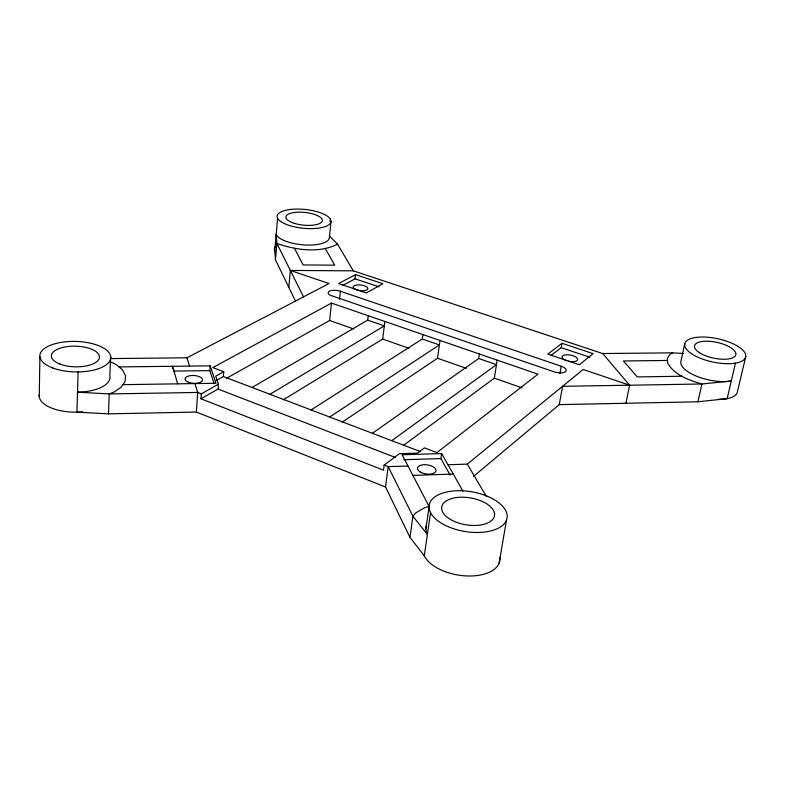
<?xml version="1.0" encoding="UTF-8"?>
<svg xmlns="http://www.w3.org/2000/svg" width="785" height="785" viewBox="0 0 785 785"><rect width="100%" height="100%" fill="white"/><g stroke="black" fill="none" stroke-linecap="round" stroke-linejoin="round"><path stroke-width="1.18" d="M39.25 396.621L39.898 356.704M78.078 371.923L76.94 412.174L108.467 413.852L196.387 412.056L385.543 487.004L409.966 537.382L424.273 555.8A38.936 20.852 9.5 0 0 467.831 575.984A38.936 20.852 9.5 0 0 499.829 557.742M110.636 356.017L109.871 375.848A35.256 15.553 1.3 0 1 77.509 392.176L109.233 393.933L197.692 392.451L201.264 393.844L218.446 384.199L215.728 376.162L223.735 371.737L223.372 376.545L216.375 380.44M108.467 413.852L109.233 393.933L114.129 392.009L121.233 387.074L125.09 381.49L125.492 375.642L122.509 369.921L116.396 364.691L110.518 361.767M172.474 368.705L172.612 366.291L177.665 383.845M196.387 412.056L197.692 392.451L194.955 383.59M223.735 371.737L212.823 367.606L331.476 303.088L537.97 374.18L436.921 452.602L424.43 447.862L417.434 453.171L399.398 453.701L384.15 465.073L383.492 470.186L200.931 398.77L201.264 393.844M214.217 383.767L209.84 370.638L210.174 365.849L119.006 366.919M200.931 398.77L218.093 389.066L218.446 384.199M295.582 301.312L275.466 259.815L274.77 250.758L277.596 218.279M275.466 259.815L276.889 243.468L276.173 234.597A26.945 9.655 5.8 0 0 304.492 244.94A26.945 9.655 5.8 0 0 329.337 237.855L331.005 221.655A27.082 9.44 5.8 0 0 291.549 209.34A27.082 9.44 5.8 0 0 289.645 225.58A27.082 9.44 5.8 0 0 331.005 221.655M288.792 287.31L290.352 270.433L353.309 270.835L602.694 353.544L672.588 352.838L683.539 353.515M330.132 221.448L330.377 219.143M226.384 378.341L329.631 320.506L331.476 303.088M339.493 299.242L340.356 291.245A8.036 3.15 6.2 0 0 329.347 291.225A8.036 3.15 6.2 0 0 331.839 295.817L554.171 371.835A8.635 3.591 10.1 0 0 565.485 371.688A8.635 3.591 10.1 0 0 561.246 366.242L340.356 291.245M342.397 285.573L355.075 278.832L355.546 274.632L382.923 283.738L366.33 292.903L338.629 283.562L355.546 274.632M252.054 387.466L367.714 320.152L368.234 315.747M283.326 399.81L382.688 339.071L384.846 321.467M385.543 487.004L388.183 466.643L384.15 465.073M311.076 409.947L422.271 339.012L422.879 334.557M409.966 537.382L412.92 516.236L415.608 513.017L424.263 507.895L429.081 506.423L402.126 454.75L441.621 453.573L462.856 490.998M342.24 422.144L437.52 358.264L440.022 340.464M425.892 528.845L429.022 507.218M424.273 555.8L430.543 512.674M450.148 475.033L440.885 458.587L441.621 453.573M372.375 433.3L478.693 358.519L479.39 354.015M403.627 445.281L494.324 378.154L497.19 360.148M499.123 563.149L506.453 520.239A39.486 20.135 9.4 0 0 455.575 490.821A39.486 20.135 9.4 0 0 442.318 523.742A39.486 20.135 9.4 0 0 506.453 520.239M550.795 355.654L561.216 347.686L562.001 343.3L593.087 353.642L579.32 364.74L547.793 354.104L562.001 343.3M559.96 373.415L561.246 366.242M473.512 476.387L559.244 404.628L562.56 386.318L701.927 383.993L731.286 381A31.017 12.158 12.3 0 1 697.404 376.535A31.017 12.158 12.3 0 1 680.909 361.335L684.736 343.712M625.939 403.264L629.599 385.2L602.694 353.544M559.244 404.628L697.914 401.792L701.927 383.993C689.181 380.264 674.658 375.348 667.692 363.18L667.338 358.431L669.939 354.378L672.588 352.838M735.457 363.161L727.145 398.652L697.914 401.792M745.75 356.596L737.419 391.754A30.841 12.403 12.4 0 1 718.363 399.28M447.96 464.74L467.31 464.121L583.167 369.49L629.599 385.2M391.744 440.679L496.473 364.662L478.693 358.519M353.309 270.835L337.57 244.164C319.004 253.535 295.906 250.081 276.889 243.468L303.53 296.858M329.651 417.021L439.394 344.929L422.271 339.012M269.971 394.296L384.307 325.883L367.714 320.152M110.665 358.578L186.967 357.793L329.043 283.522L290.352 270.433M412.9 475.406L453.239 474.052M407.994 466.015L388.183 466.643L412.92 516.236L427.383 534.389A39.211 20.498 9.5 0 1 426.275 525.646M403.833 459.725L440.885 458.587M122.892 384.67L216.022 383.266L210.174 365.849M682.096 376.231L637.263 376.908L623.418 360.972L667.495 360.462M173.544 371.099L209.84 370.638M355.075 278.832L378.988 286.819M561.216 347.686L589.957 357.283M329.631 320.506L353.613 328.895M382.688 339.071L409.024 348.295M437.52 358.264L466.28 368.332M494.324 378.154L522.104 387.878M223.372 376.545L420.299 451.552M218.093 389.066L395.297 457.429M329.523 236.099L337.57 244.164M467.31 464.121L486.239 496.208M325.265 248.531L334.714 265.183L303.157 264.947L294.424 248.207M186.967 357.793L189.538 366.095M566.633 360.747A7.928 3.238 10.2 0 1 564.729 354.997A7.928 3.238 10.2 0 1 577.367 358.46A7.928 3.238 10.2 0 1 568.595 361.286M274.77 250.758A26.818 9.862 5.7 0 1 275.133 246.49M82.7 411.84A35.031 15.847 1.1 0 1 39.319 394.531M420.338 472.06A9.361 4.582 8.2 0 0 435.783 471.5A9.361 4.582 8.2 0 0 424.155 464.7A9.361 4.582 8.2 0 0 420.338 472.06M355.203 289.312A7.399 2.865 6.6 0 0 367.576 289.331A7.399 2.865 6.6 0 0 358.735 284.876A7.399 2.865 6.6 0 0 355.203 289.312M188.547 382.285A8.763 3.905 3.5 0 0 202.471 380.283A8.763 3.905 3.5 0 0 190.323 375.642A8.763 3.905 3.5 0 0 188.547 382.285M692.409 354.29A31.184 11.903 12.1 0 0 744.268 359.461A31.184 11.903 12.1 0 0 708.933 337.354A31.184 11.903 12.1 0 0 692.409 354.29M699.651 352.848A21.126 8.056 12.1 0 0 734.819 356.439A21.126 8.056 12.1 0 0 711.024 341.436A21.126 8.056 12.1 0 0 699.651 352.848M294.247 223.303A18.34 6.398 5.8 0 0 322.331 220.703A18.34 6.398 5.8 0 0 295.7 212.323A18.34 6.398 5.8 0 0 294.247 223.303M450.502 519.474A26.749 13.63 9.4 0 0 494.05 517.286A26.749 13.63 9.4 0 0 459.814 497.258A26.749 13.63 9.4 0 0 450.502 519.474M52.654 367.92A35.472 15.239 1.5 0 0 110.273 359.972A35.472 15.239 1.5 0 0 63.026 342.103A35.472 15.239 1.5 0 0 52.654 367.92M59.945 364.073A24.031 10.323 1.5 0 0 99.067 358.814A24.031 10.323 1.5 0 0 67.235 346.617A24.031 10.323 1.5 0 0 59.945 364.073"/></g></svg>
